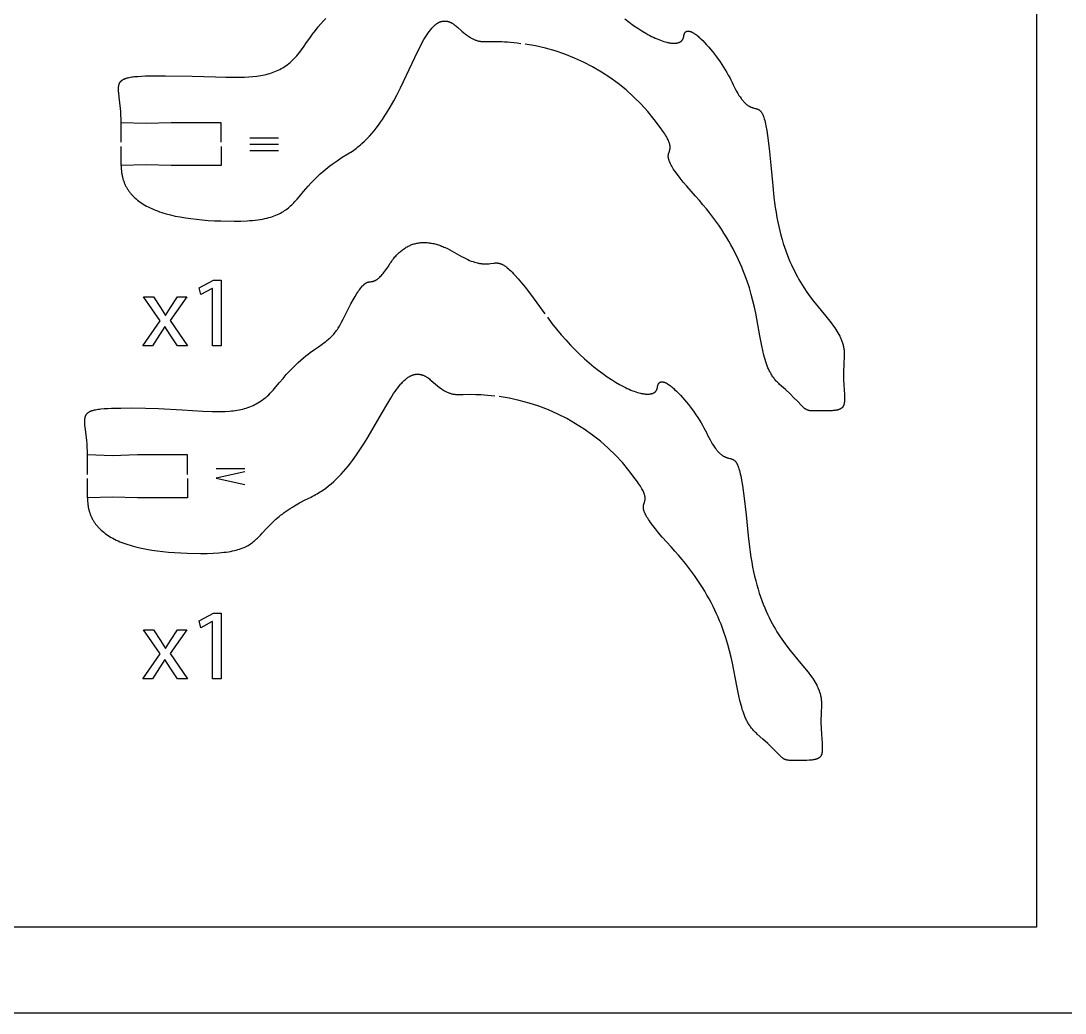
# Model space of a CAD drawing. Extents: x 4 to 319, y 4 to 154.
# Drawn here: x 77.2 to 150.2, y 4.3 to 73.7 of the extents above; entities that cross this region are included whole.
import ezdxf

# ---------------------------------------------------------------- set-up
doc = ezdxf.new("R2010")
doc.units = 0
doc.header["$MEASUREMENT"] = 0
doc.layers.add('DEFAULT', color=18, linetype='CONTINUOUS')

msp = doc.modelspace()

# ---------------------------------------------------------------- linework, layer by layer
at = {"layer": 'DEFAULT', "color": 1}
for p, q in [((85.974, 66.501), (84.224, 66.55)), ((84.224, 65.199), (84.224, 66.55)), ((87.724, 66.55), (85.974, 66.501)), ((91.224, 66.55), (87.724, 66.55)), ((91.224, 65.199), (91.224, 66.55)), ((84.224, 63.552), (84.224, 64.899)), ((91.224, 64.899), (91.224, 63.552)), ((85.974, 63.601), (84.224, 63.552)), ((87.724, 63.552), (85.974, 63.601)), ((91.224, 63.552), (87.724, 63.552)), ((83.617, 43.282), (81.867, 43.332)), ((81.867, 41.98), (81.867, 43.332)), ((85.367, 43.332), (83.617, 43.282)), ((88.866, 43.332), (85.367, 43.332)), ((88.866, 41.98), (88.866, 43.332)), ((81.867, 40.329), (81.867, 41.681)), ((88.866, 41.681), (88.866, 40.333)), ((83.617, 40.382), (81.867, 40.333)), ((85.367, 40.333), (83.617, 40.382)), ((88.866, 40.333), (85.367, 40.333))]:
    msp.add_line(p, q, dxfattribs=at)
at = {"layer": 'DEFAULT', "color": 250}
for p, q in [((93.225, 65.496), (95.221, 65.496)), ((93.225, 65.05), (95.221, 65.05)), ((93.225, 64.605), (95.221, 64.605)), ((90.867, 42.387), (92.863, 42.387))]:
    msp.add_line(p, q, dxfattribs=at)
at = {"layer": 'DEFAULT', "color": 6}
for p, q in [((86.947, 52.702), (85.789, 54.374)), ((85.789, 54.374), (86.481, 54.374)), ((86.481, 54.374), (86.968, 53.64)), ((88.824, 54.374), (87.659, 52.723)), ((87.674, 53.648), (88.153, 54.374)), ((88.153, 54.374), (88.824, 54.374)), ((86.968, 53.64), (87.313, 53.083)), ((87.335, 53.083), (87.674, 53.648)), ((85.733, 50.959), (86.947, 52.702)), ((87.313, 53.083), (87.335, 53.083)), ((87.659, 52.723), (88.859, 50.959)), ((87.271, 52.321), (86.912, 51.728)), ((87.285, 52.321), (87.271, 52.321)), ((87.652, 51.728), (87.285, 52.321)), ((86.912, 51.728), (86.417, 50.959)), ((88.153, 50.959), (87.652, 51.728)), ((86.417, 50.959), (85.733, 50.959)), ((88.859, 50.959), (88.153, 50.959)), ((86.947, 29.43), (85.789, 31.102)), ((85.789, 31.102), (86.481, 31.102)), ((86.481, 31.102), (86.968, 30.368)), ((88.824, 31.102), (87.659, 29.451)), ((87.674, 30.375), (88.153, 31.102)), ((88.153, 31.102), (88.824, 31.102)), ((86.968, 30.368), (87.313, 29.811)), ((87.335, 29.811), (87.674, 30.375)), ((85.733, 27.686), (86.947, 29.43)), ((87.313, 29.811), (87.335, 29.811)), ((87.659, 29.451), (88.859, 27.686)), ((87.271, 29.049), (86.912, 28.456)), ((87.285, 29.049), (87.271, 29.049)), ((87.652, 28.456), (87.285, 29.049)), ((86.912, 28.456), (86.417, 27.686)), ((88.153, 27.686), (87.652, 28.456)), ((86.417, 27.686), (85.733, 27.686)), ((88.859, 27.686), (88.153, 27.686))]:
    msp.add_line(p, q, dxfattribs=at)
for points in [[(319.214, 4.33), (4.214, 4.33), (4.214, 154.33), (319.214, 154.33)], [(148.214, 10.33), (8.215, 10.33), (8.215, 150.33), (148.214, 150.33)], [(90.608, 54.967), (90.594, 54.967), (89.797, 54.537), (89.677, 55.009), (90.679, 55.546), (91.208, 55.546), (91.208, 50.959), (90.608, 50.959)], [(90.608, 31.695), (90.594, 31.695), (89.797, 31.264), (89.677, 31.737), (90.679, 32.274), (91.208, 32.274), (91.208, 27.687), (90.608, 27.687)]]:
    msp.add_lwpolyline(points, close=True, dxfattribs=at)
at = {"layer": 'DEFAULT', "color": 1}
for points in [[(96.967, 71.835), (97.19, 72.164), (97.405, 72.468), (97.612, 72.748), (97.811, 73.007), (98.002, 73.244), (98.186, 73.462), (98.363, 73.662), (98.533, 73.846)], [(119.426, 73.809), (119.735, 73.572), (120.038, 73.352), (120.335, 73.15), (120.624, 72.966), (120.904, 72.799), (121.041, 72.723), (121.176, 72.65), (121.308, 72.583), (121.438, 72.519), (121.564, 72.46), (121.688, 72.406), (121.809, 72.356), (121.927, 72.311), (122.042, 72.27), (122.153, 72.233), (122.261, 72.201), (122.366, 72.174), (122.417, 72.162), (122.467, 72.151), (122.516, 72.141), (122.564, 72.133), (122.611, 72.125), (122.657, 72.119), (122.703, 72.114), (122.747, 72.11), (122.79, 72.107), (122.832, 72.105), (122.874, 72.104), (122.914, 72.105), (122.953, 72.107), (122.991, 72.11), (123.028, 72.114), (123.046, 72.116), (123.064, 72.119), (123.081, 72.122), (123.098, 72.125), (123.115, 72.129), (123.132, 72.132), (123.148, 72.137), (123.164, 72.141), (123.18, 72.146), (123.195, 72.151), (123.211, 72.156), (123.225, 72.162), (123.24, 72.168), (123.254, 72.174), (123.268, 72.18), (123.282, 72.187), (123.295, 72.194), (123.308, 72.201), (123.321, 72.209), (123.334, 72.217), (123.346, 72.225), (123.358, 72.234), (123.369, 72.242), (123.38, 72.251), (123.391, 72.261), (123.402, 72.27), (123.412, 72.28), (123.422, 72.291), (123.432, 72.301), (123.441, 72.312), (123.45, 72.323), (123.459, 72.335), (123.467, 72.346), (123.475, 72.358), (123.482, 72.371), (123.49, 72.383), (123.497, 72.396), (123.503, 72.409), (123.51, 72.423), (123.516, 72.436), (123.521, 72.45), (123.526, 72.465), (123.531, 72.479), (123.536, 72.494), (123.54, 72.509), (123.544, 72.525), (123.547, 72.541), (123.55, 72.557), (123.553, 72.573), (123.556, 72.59)], [(100.082, 64.377), (100.185, 64.44), (100.288, 64.504), (100.389, 64.571), (100.488, 64.64), (100.586, 64.711), (100.683, 64.784), (100.778, 64.858), (100.872, 64.935), (100.965, 65.014), (101.057, 65.094), (101.236, 65.26), (101.41, 65.432), (101.579, 65.61), (101.744, 65.794), (101.904, 65.984), (102.06, 66.178), (102.211, 66.377), (102.359, 66.581), (102.502, 66.787), (102.642, 66.998), (102.778, 67.211), (103.039, 67.645), (103.287, 68.086), (103.524, 68.532), (103.749, 68.978), (104.567, 70.708), (104.94, 71.497), (105.122, 71.86), (105.302, 72.2), (105.392, 72.36), (105.482, 72.512), (105.571, 72.657), (105.662, 72.793), (105.752, 72.921), (105.798, 72.982), (105.843, 73.041), (105.889, 73.097), (105.935, 73.15), (105.981, 73.202), (106.027, 73.251), (106.074, 73.297), (106.121, 73.341), (106.168, 73.382), (106.192, 73.402), (106.216, 73.421), (106.24, 73.439), (106.263, 73.457), (106.288, 73.474), (106.312, 73.49), (106.336, 73.506), (106.36, 73.52), (106.384, 73.534), (106.409, 73.548), (106.434, 73.56), (106.458, 73.572), (106.483, 73.584), (106.508, 73.594), (106.533, 73.604), (106.558, 73.613), (106.583, 73.621), (106.608, 73.628), (106.634, 73.635), (106.659, 73.641), (106.685, 73.646), (106.711, 73.65), (106.737, 73.653), (106.763, 73.656), (106.789, 73.658), (106.815, 73.659), (106.841, 73.659), (106.868, 73.658), (106.895, 73.657), (106.921, 73.654), (106.948, 73.651), (106.975, 73.647), (107.003, 73.642), (107.03, 73.637), (107.058, 73.63), (107.085, 73.622), (107.113, 73.614), (107.141, 73.605), (107.169, 73.594), (107.198, 73.583), (107.226, 73.571), (107.255, 73.558), (107.284, 73.544), (107.312, 73.53), (107.342, 73.514), (107.371, 73.497), (107.4, 73.48), (107.43, 73.461), (107.46, 73.441), (107.49, 73.421), (107.52, 73.4), (107.551, 73.377), (107.612, 73.329), (107.674, 73.277), (107.737, 73.221)], [(107.737, 73.221), (108.04, 72.953), (108.177, 72.839), (108.306, 72.737), (108.427, 72.647), (108.485, 72.606), (108.541, 72.568), (108.596, 72.532), (108.65, 72.498), (108.703, 72.467), (108.754, 72.439), (108.804, 72.412), (108.854, 72.388), (108.903, 72.366), (108.951, 72.345), (108.999, 72.327), (109.046, 72.31), (109.093, 72.295), (109.14, 72.282), (109.187, 72.27), (109.234, 72.26), (109.281, 72.251), (109.328, 72.243), (109.376, 72.237), (109.424, 72.231), (109.473, 72.227), (109.522, 72.223), (109.624, 72.219), (109.73, 72.217), (109.958, 72.219), (110.507, 72.226), (110.842, 72.219), (111.028, 72.211), (111.227, 72.199), (111.44, 72.182), (111.669, 72.16), (111.913, 72.131), (112.175, 72.096)], [(123.556, 72.59), (123.56, 72.622), (123.566, 72.652), (123.569, 72.666), (123.572, 72.681), (123.575, 72.694), (123.579, 72.708), (123.583, 72.721), (123.587, 72.734), (123.591, 72.746), (123.595, 72.758), (123.6, 72.769), (123.604, 72.781), (123.609, 72.791), (123.615, 72.802), (123.62, 72.812), (123.625, 72.822), (123.631, 72.831), (123.637, 72.84), (123.643, 72.849), (123.649, 72.857), (123.655, 72.865), (123.662, 72.873), (123.668, 72.88), (123.675, 72.887), (123.682, 72.894), (123.69, 72.9), (123.697, 72.906), (123.704, 72.912), (123.712, 72.917), (123.72, 72.922), (123.728, 72.926), (123.736, 72.931), (123.744, 72.935), (123.753, 72.938), (123.762, 72.942), (123.77, 72.945), (123.779, 72.947), (123.788, 72.95), (123.798, 72.952), (123.807, 72.953), (123.816, 72.955), (123.826, 72.956), (123.836, 72.957), (123.846, 72.957), (123.856, 72.958), (123.866, 72.958), (123.877, 72.957), (123.887, 72.956), (123.898, 72.956), (123.909, 72.954), (123.92, 72.953), (123.931, 72.951), (123.942, 72.949), (123.953, 72.946), (123.964, 72.944), (123.976, 72.941), (123.988, 72.937), (123.999, 72.934), (124.011, 72.93), (124.023, 72.926), (124.048, 72.917), (124.073, 72.907), (124.098, 72.896), (124.124, 72.884), (124.15, 72.871), (124.177, 72.857), (124.204, 72.842), (124.231, 72.826), (124.259, 72.808), (124.316, 72.772), (124.374, 72.731), (124.434, 72.687), (124.495, 72.639), (124.556, 72.589), (124.619, 72.535), (124.683, 72.478), (124.748, 72.418), (124.88, 72.29), (125.015, 72.152), (125.151, 72.005), (125.288, 71.849), (125.426, 71.687), (125.564, 71.518), (125.7, 71.344), (125.835, 71.166), (126.096, 70.801), (126.221, 70.617), (126.342, 70.432), (126.458, 70.248), (126.567, 70.065), (126.67, 69.885), (126.766, 69.709), (126.853, 69.538), (126.932, 69.373)], [(87.318, 69.838), (89.189, 69.808), (90.815, 69.753), (91.544, 69.732), (92.222, 69.725), (92.544, 69.728), (92.853, 69.738), (93.152, 69.754), (93.44, 69.777), (93.718, 69.809), (93.854, 69.828), (93.987, 69.849), (94.117, 69.873), (94.246, 69.9), (94.372, 69.929), (94.496, 69.961), (94.618, 69.996), (94.738, 70.034), (94.856, 70.075), (94.972, 70.12), (95.086, 70.167), (95.198, 70.218), (95.308, 70.273), (95.417, 70.331), (95.524, 70.393), (95.63, 70.458), (95.733, 70.528), (95.836, 70.601), (95.937, 70.679), (96.036, 70.761), (96.134, 70.847), (96.231, 70.938), (96.327, 71.033), (96.422, 71.133), (96.515, 71.237), (96.607, 71.347), (96.698, 71.461), (96.789, 71.581), (96.878, 71.705), (96.967, 71.835)], [(84.224, 66.55), (84.221, 66.824), (84.211, 67.082), (84.195, 67.325), (84.176, 67.554), (84.086, 68.331), (84.052, 68.643), (84.046, 68.714), (84.042, 68.782), (84.039, 68.847), (84.038, 68.91), (84.039, 68.97), (84.04, 68.999), (84.042, 69.027), (84.044, 69.055), (84.047, 69.082), (84.051, 69.109), (84.055, 69.134), (84.06, 69.16), (84.065, 69.184), (84.072, 69.208), (84.079, 69.232), (84.082, 69.243), (84.086, 69.255), (84.09, 69.266), (84.095, 69.277), (84.099, 69.288), (84.104, 69.299), (84.109, 69.31), (84.114, 69.32), (84.119, 69.33), (84.125, 69.341), (84.13, 69.351), (84.136, 69.361), (84.142, 69.371), (84.149, 69.38), (84.155, 69.39), (84.162, 69.4), (84.169, 69.409), (84.176, 69.418), (84.184, 69.427), (84.191, 69.436), (84.199, 69.445), (84.207, 69.454), (84.216, 69.462), (84.224, 69.471), (84.233, 69.479), (84.242, 69.487), (84.252, 69.495), (84.261, 69.503), (84.271, 69.511), (84.281, 69.519), (84.291, 69.526), (84.302, 69.534), (84.313, 69.541), (84.324, 69.548), (84.336, 69.556), (84.347, 69.563), (84.372, 69.576), (84.397, 69.589), (84.423, 69.602), (84.451, 69.615), (84.48, 69.627), (84.51, 69.638), (84.541, 69.649), (84.573, 69.66), (84.607, 69.67), (84.642, 69.68), (84.678, 69.69), (84.716, 69.699), (84.795, 69.716), (84.88, 69.732), (84.97, 69.747), (85.066, 69.76), (85.168, 69.772), (85.391, 69.792), (85.64, 69.808), (85.916, 69.82), (86.555, 69.834), (87.318, 69.838)], [(126.932, 69.373), (127.018, 69.189), (127.102, 69.019), (127.183, 68.862), (127.263, 68.717), (127.34, 68.584), (127.416, 68.463), (127.489, 68.351), (127.56, 68.25), (127.595, 68.203), (127.63, 68.159), (127.664, 68.117), (127.697, 68.077), (127.73, 68.039), (127.763, 68.003), (127.795, 67.969), (127.827, 67.937), (127.858, 67.907), (127.889, 67.878), (127.919, 67.852), (127.949, 67.827), (127.978, 67.803), (128.008, 67.782), (128.036, 67.761), (128.065, 67.742), (128.093, 67.725), (128.12, 67.708), (128.147, 67.693), (128.174, 67.679), (128.2, 67.666), (128.226, 67.654), (128.252, 67.643), (128.277, 67.632), (128.302, 67.623), (128.327, 67.614), (128.351, 67.606), (128.375, 67.598), (128.422, 67.585), (128.468, 67.572), (128.556, 67.55), (128.598, 67.539), (128.639, 67.528), (128.659, 67.522), (128.679, 67.515), (128.698, 67.508), (128.718, 67.501), (128.737, 67.493), (128.756, 67.484), (128.765, 67.479), (128.775, 67.475), (128.784, 67.47), (128.793, 67.464), (128.802, 67.459), (128.811, 67.453), (128.82, 67.448), (128.829, 67.442), (128.838, 67.435), (128.847, 67.429), (128.856, 67.422), (128.865, 67.415), (128.874, 67.407), (128.882, 67.4), (128.891, 67.392), (128.9, 67.384), (128.908, 67.375), (128.917, 67.366), (128.925, 67.357), (128.934, 67.347), (128.942, 67.338), (128.95, 67.327), (128.959, 67.317), (128.967, 67.306), (128.975, 67.294), (128.984, 67.283), (129, 67.258), (129.016, 67.232), (129.032, 67.204), (129.048, 67.174), (129.064, 67.142), (129.079, 67.109), (129.095, 67.073), (129.11, 67.036), (129.125, 66.996), (129.141, 66.954), (129.156, 66.91), (129.186, 66.815), (129.215, 66.71), (129.244, 66.594), (129.274, 66.468), (129.303, 66.33), (129.36, 66.018), (129.417, 65.654), (129.533, 64.751), (129.653, 63.588), (129.779, 62.13)], [(124.385, 61.41), (123.773, 62.107), (123.521, 62.407), (123.303, 62.679), (123.115, 62.923), (122.957, 63.143), (122.888, 63.243), (122.825, 63.338), (122.769, 63.428), (122.719, 63.513), (122.674, 63.592), (122.634, 63.668), (122.6, 63.738), (122.584, 63.772), (122.57, 63.805), (122.557, 63.836), (122.545, 63.867), (122.534, 63.897), (122.524, 63.926), (122.515, 63.954), (122.507, 63.981), (122.5, 64.008), (122.494, 64.033), (122.489, 64.058), (122.485, 64.083), (122.481, 64.106), (122.478, 64.129), (122.476, 64.151), (122.475, 64.173), (122.474, 64.194), (122.474, 64.214), (122.474, 64.234), (122.475, 64.254), (122.477, 64.273), (122.479, 64.292), (122.481, 64.31), (122.484, 64.328), (122.487, 64.345), (122.491, 64.363), (122.495, 64.38), (122.499, 64.396), (122.509, 64.429), (122.529, 64.494), (122.551, 64.557), (122.561, 64.59), (122.571, 64.622), (122.58, 64.656), (122.584, 64.673), (122.588, 64.691), (122.591, 64.708), (122.594, 64.727), (122.597, 64.745), (122.599, 64.764), (122.601, 64.783), (122.602, 64.803), (122.602, 64.824), (122.602, 64.845), (122.602, 64.866), (122.6, 64.888), (122.598, 64.911), (122.596, 64.934), (122.592, 64.958), (122.588, 64.983), (122.583, 65.008), (122.577, 65.034), (122.57, 65.061), (122.562, 65.089), (122.554, 65.118), (122.544, 65.148), (122.533, 65.178), (122.522, 65.21), (122.509, 65.242), (122.495, 65.275), (122.463, 65.345), (122.427, 65.42), (122.385, 65.499), (122.338, 65.583), (122.285, 65.672), (122.226, 65.766), (122.161, 65.866), (122.09, 65.971), (121.926, 66.201)], [(92.134, 59.671), (92.599, 59.677), (93.026, 59.695), (93.226, 59.709), (93.417, 59.725), (93.601, 59.744), (93.776, 59.766), (93.944, 59.791), (94.104, 59.818), (94.257, 59.848), (94.404, 59.881), (94.544, 59.917), (94.678, 59.955), (94.806, 59.995), (94.928, 60.038), (95.046, 60.084), (95.158, 60.132), (95.265, 60.183), (95.368, 60.235), (95.467, 60.291), (95.563, 60.348), (95.654, 60.408), (95.743, 60.47), (95.829, 60.534), (95.912, 60.601), (95.993, 60.669), (96.071, 60.74), (96.148, 60.812), (96.224, 60.887), (96.299, 60.964), (96.372, 61.043), (96.519, 61.206), (96.665, 61.376), (96.969, 61.738), (97.302, 62.126), (97.486, 62.329), (97.684, 62.538), (97.899, 62.752), (98.134, 62.971), (98.39, 63.195), (98.671, 63.423), (98.821, 63.539), (98.978, 63.656), (99.314, 63.893), (99.681, 64.133), (100.082, 64.377)], [(84.224, 63.552), (84.226, 63.427), (84.232, 63.305), (84.242, 63.185), (84.249, 63.126), (84.257, 63.067), (84.265, 63.009), (84.275, 62.951), (84.285, 62.894), (84.297, 62.837), (84.309, 62.781), (84.322, 62.726), (84.337, 62.671), (84.352, 62.616), (84.369, 62.562), (84.386, 62.509), (84.405, 62.456), (84.424, 62.404), (84.445, 62.352), (84.466, 62.3), (84.488, 62.25), (84.512, 62.199), (84.536, 62.15), (84.561, 62.1), (84.588, 62.052), (84.615, 62.003), (84.643, 61.956), (84.673, 61.909), (84.703, 61.862), (84.734, 61.816), (84.766, 61.77), (84.799, 61.725), (84.833, 61.68), (84.869, 61.636), (84.905, 61.593), (84.942, 61.55), (84.98, 61.507), (85.019, 61.465), (85.059, 61.424), (85.099, 61.383), (85.141, 61.342), (85.184, 61.302), (85.273, 61.224), (85.365, 61.147), (85.461, 61.073), (85.562, 61), (85.665, 60.93), (85.773, 60.861), (85.885, 60.795), (86, 60.73), (86.119, 60.668), (86.242, 60.607), (86.369, 60.549), (86.5, 60.492), (86.634, 60.437), (86.772, 60.385), (86.914, 60.334), (87.059, 60.285), (87.209, 60.238), (87.362, 60.193), (87.679, 60.109), (88.011, 60.032), (88.358, 59.963), (88.719, 59.901), (89.095, 59.847), (89.486, 59.8), (89.891, 59.76), (90.311, 59.728), (90.745, 59.703), (91.194, 59.685), (92.134, 59.671)], [(129.779, 62.13), (129.853, 61.354), (129.899, 60.984), (129.949, 60.625), (130.004, 60.276), (130.064, 59.939), (130.129, 59.611), (130.198, 59.294), (130.27, 58.987), (130.347, 58.689), (130.428, 58.401), (130.512, 58.122), (130.599, 57.852), (130.689, 57.591), (130.783, 57.338), (130.879, 57.094), (130.977, 56.857), (131.078, 56.628), (131.181, 56.406), (131.285, 56.192), (131.392, 55.985), (131.5, 55.784), (131.609, 55.59), (131.72, 55.401), (131.943, 55.043), (132.169, 54.706), (132.395, 54.389), (132.619, 54.09), (133.476, 53.031), (133.856, 52.557), (134.028, 52.327), (134.109, 52.213), (134.187, 52.099), (134.261, 51.984), (134.33, 51.87), (134.395, 51.755), (134.456, 51.639), (134.485, 51.581), (134.513, 51.523), (134.539, 51.464), (134.564, 51.405), (134.588, 51.345), (134.61, 51.285), (134.631, 51.225), (134.651, 51.164), (134.67, 51.103), (134.687, 51.041), (134.703, 50.978), (134.717, 50.915), (134.73, 50.851), (134.741, 50.787), (134.751, 50.722), (134.759, 50.656), (134.766, 50.59), (134.771, 50.522), (134.774, 50.454), (134.776, 50.385), (134.776, 50.315), (134.775, 50.245), (134.772, 50.173), (134.767, 50.1)], [(130.255, 48.269), (130.201, 48.318), (130.148, 48.369), (130.097, 48.42), (130.048, 48.472), (130, 48.524), (129.953, 48.578), (129.908, 48.633), (129.865, 48.689), (129.823, 48.746), (129.782, 48.803), (129.742, 48.862), (129.704, 48.921), (129.667, 48.982), (129.631, 49.043), (129.597, 49.106), (129.563, 49.169), (129.531, 49.233), (129.499, 49.298), (129.469, 49.364), (129.44, 49.431), (129.384, 49.567), (129.332, 49.708), (129.283, 49.851), (129.237, 49.999), (129.193, 50.149), (129.152, 50.304), (129.076, 50.623), (129.006, 50.956), (128.876, 51.663), (128.587, 53.234), (128.496, 53.658), (128.393, 54.095), (128.275, 54.545), (128.14, 55.006), (127.987, 55.479), (127.812, 55.963), (127.715, 56.21), (127.613, 56.46), (127.504, 56.712), (127.388, 56.967), (127.266, 57.225), (127.136, 57.485), (126.998, 57.749), (126.852, 58.015), (126.699, 58.284), (126.536, 58.555), (126.365, 58.829), (126.185, 59.106), (125.996, 59.385), (125.797, 59.667), (125.588, 59.951), (125.369, 60.238), (125.139, 60.527), (124.899, 60.819), (124.647, 61.114), (124.385, 61.41)], [(103.041, 56.726), (103.093, 56.806), (103.147, 56.884), (103.201, 56.959), (103.256, 57.032), (103.311, 57.102), (103.367, 57.17), (103.424, 57.236), (103.481, 57.299), (103.539, 57.361), (103.598, 57.419), (103.658, 57.476), (103.718, 57.53), (103.778, 57.582), (103.84, 57.632), (103.902, 57.68), (103.964, 57.725), (104.027, 57.768), (104.091, 57.809), (104.155, 57.848), (104.22, 57.884), (104.286, 57.919), (104.352, 57.951), (104.418, 57.981), (104.485, 58.009), (104.553, 58.035), (104.621, 58.058), (104.689, 58.08), (104.759, 58.099), (104.828, 58.117), (104.898, 58.132), (104.969, 58.145), (105.04, 58.156), (105.112, 58.165), (105.184, 58.172), (105.256, 58.177), (105.329, 58.18), (105.403, 58.181), (105.477, 58.18), (105.551, 58.177), (105.625, 58.172), (105.7, 58.165), (105.776, 58.156), (105.852, 58.145), (105.928, 58.132), (106.005, 58.118), (106.082, 58.101), (106.159, 58.082), (106.237, 58.062), (106.315, 58.04), (106.393, 58.015), (106.472, 57.989), (106.551, 57.961), (106.63, 57.932), (106.71, 57.9), (106.79, 57.866), (106.87, 57.831), (107.031, 57.755), (107.194, 57.672), (107.357, 57.582), (107.521, 57.485)], [(107.521, 57.485), (107.695, 57.381), (107.861, 57.286), (108.019, 57.2), (108.169, 57.122), (108.313, 57.052), (108.45, 56.99), (108.58, 56.934), (108.704, 56.885), (108.822, 56.843), (108.934, 56.807), (109.04, 56.776), (109.141, 56.751), (109.19, 56.74), (109.238, 56.73), (109.284, 56.721), (109.329, 56.714), (109.373, 56.707), (109.416, 56.702), (109.458, 56.697), (109.499, 56.693), (109.539, 56.69), (109.578, 56.688), (109.616, 56.687), (109.654, 56.686), (109.726, 56.686), (109.795, 56.689), (109.861, 56.693), (109.924, 56.699), (110.045, 56.713), (110.267, 56.742), (110.32, 56.747), (110.373, 56.751), (110.399, 56.752), (110.426, 56.752), (110.452, 56.752), (110.478, 56.751), (110.505, 56.75), (110.531, 56.748), (110.558, 56.745), (110.585, 56.741), (110.613, 56.736), (110.64, 56.73), (110.668, 56.724), (110.696, 56.716), (110.725, 56.707), (110.753, 56.698), (110.783, 56.687), (110.813, 56.674), (110.843, 56.661), (110.874, 56.646), (110.905, 56.63), (110.937, 56.613), (110.97, 56.594), (111.003, 56.573), (111.037, 56.551), (111.072, 56.528), (111.108, 56.502), (111.144, 56.475), (111.181, 56.447), (111.219, 56.416), (111.298, 56.35), (111.381, 56.276), (111.468, 56.194), (111.559, 56.103), (111.655, 56.003), (111.756, 55.895), (111.974, 55.648), (112.216, 55.36), (112.482, 55.027), (113.099, 54.217), (113.843, 53.192)], [(99.739, 52.814), (100.118, 53.573), (100.285, 53.889), (100.438, 54.167), (100.578, 54.408), (100.706, 54.616), (100.766, 54.709), (100.823, 54.794), (100.878, 54.871), (100.93, 54.943), (100.98, 55.007), (101.028, 55.066), (101.074, 55.118), (101.096, 55.143), (101.118, 55.166), (101.139, 55.187), (101.16, 55.208), (101.18, 55.227), (101.2, 55.245), (101.22, 55.262), (101.239, 55.278), (101.258, 55.293), (101.277, 55.307), (101.295, 55.319), (101.313, 55.331), (101.331, 55.342), (101.348, 55.353), (101.366, 55.362), (101.383, 55.371), (101.399, 55.379), (101.416, 55.386), (101.432, 55.392), (101.448, 55.398), (101.464, 55.404), (101.48, 55.409), (101.496, 55.413), (101.511, 55.417), (101.527, 55.421), (101.542, 55.424), (101.572, 55.429), (101.603, 55.434), (101.663, 55.442), (101.725, 55.449), (101.756, 55.454), (101.788, 55.459), (101.804, 55.463), (101.821, 55.466), (101.837, 55.47), (101.854, 55.475), (101.871, 55.48), (101.888, 55.485), (101.906, 55.492), (101.924, 55.498), (101.942, 55.506), (101.96, 55.514), (101.979, 55.522), (101.998, 55.532), (102.017, 55.542), (102.037, 55.553), (102.057, 55.565), (102.078, 55.578), (102.099, 55.592), (102.12, 55.607), (102.142, 55.623), (102.165, 55.641), (102.187, 55.659), (102.211, 55.678), (102.235, 55.699), (102.259, 55.721), (102.309, 55.768), (102.362, 55.822), (102.417, 55.881), (102.475, 55.946), (102.535, 56.017), (102.598, 56.096), (102.664, 56.181), (102.733, 56.274), (102.88, 56.484), (103.041, 56.726)], [(95.047, 48.094), (95.298, 48.403), (95.539, 48.687), (95.769, 48.949), (95.99, 49.189), (96.201, 49.409), (96.404, 49.61), (96.597, 49.794), (96.783, 49.963), (96.96, 50.116), (97.13, 50.257), (97.293, 50.386), (97.449, 50.504), (97.742, 50.715), (98.013, 50.901), (98.265, 51.073), (98.384, 51.158), (98.5, 51.243), (98.613, 51.329), (98.722, 51.42), (98.776, 51.467), (98.829, 51.515), (98.882, 51.565), (98.934, 51.616), (98.985, 51.67), (99.037, 51.725), (99.088, 51.783), (99.138, 51.843), (99.189, 51.906), (99.239, 51.971), (99.289, 52.039), (99.339, 52.111), (99.388, 52.185), (99.438, 52.264), (99.488, 52.345), (99.538, 52.431), (99.588, 52.52), (99.638, 52.614), (99.739, 52.814)], [(114.019, 52.952), (114.338, 52.531), (114.66, 52.127), (114.985, 51.739), (115.311, 51.369), (115.639, 51.015), (115.968, 50.678), (116.295, 50.359), (116.621, 50.056), (116.945, 49.771), (117.265, 49.503), (117.581, 49.252), (117.892, 49.018), (118.198, 48.802), (118.496, 48.603), (118.787, 48.422), (119.07, 48.258), (119.208, 48.183), (119.343, 48.112), (119.476, 48.046), (119.606, 47.984), (119.733, 47.927), (119.857, 47.873), (119.979, 47.825), (120.097, 47.781), (120.212, 47.741), (120.324, 47.706), (120.432, 47.675), (120.537, 47.649), (120.588, 47.637), (120.638, 47.627), (120.687, 47.618), (120.735, 47.61), (120.783, 47.603), (120.829, 47.597), (120.874, 47.592), (120.918, 47.588), (120.962, 47.586), (121.004, 47.585), (121.045, 47.585), (121.085, 47.586), (121.124, 47.588), (121.162, 47.591), (121.199, 47.595), (121.217, 47.598), (121.235, 47.601), (121.252, 47.604), (121.269, 47.607), (121.286, 47.611), (121.303, 47.615), (121.319, 47.619), (121.335, 47.624), (121.35, 47.629), (121.366, 47.634), (121.381, 47.64), (121.396, 47.645), (121.41, 47.651), (121.424, 47.658), (121.438, 47.664), (121.452, 47.671), (121.465, 47.678), (121.478, 47.686), (121.491, 47.694), (121.503, 47.702), (121.515, 47.71), (121.527, 47.719), (121.538, 47.727), (121.55, 47.737), (121.56, 47.746), (121.571, 47.756), (121.581, 47.766), (121.591, 47.776), (121.6, 47.787), (121.609, 47.798), (121.618, 47.809), (121.627, 47.82), (121.635, 47.832), (121.643, 47.844), (121.65, 47.857), (121.657, 47.869), (121.664, 47.882), (121.67, 47.895), (121.676, 47.909), (121.682, 47.923), (121.688, 47.937), (121.693, 47.951), (121.697, 47.966), (121.702, 47.981), (121.706, 47.996), (121.709, 48.011), (121.713, 48.027), (121.716, 48.043), (121.718, 48.06), (121.72, 48.076)], [(134.767, 50.1), (134.747, 49.815), (134.734, 49.544), (134.726, 49.288), (134.723, 49.046), (134.728, 48.601), (134.744, 48.208), (134.782, 47.563), (134.788, 47.429), (134.791, 47.305), (134.791, 47.192), (134.79, 47.138), (134.787, 47.088), (134.783, 47.039), (134.781, 47.015), (134.778, 46.993), (134.775, 46.97), (134.771, 46.948), (134.767, 46.927), (134.763, 46.906), (134.758, 46.886), (134.753, 46.866), (134.747, 46.847), (134.741, 46.828), (134.735, 46.81), (134.728, 46.792), (134.72, 46.775), (134.716, 46.767), (134.712, 46.759), (134.708, 46.75), (134.704, 46.742), (134.7, 46.734), (134.695, 46.727), (134.69, 46.719), (134.686, 46.711), (134.681, 46.704), (134.676, 46.696), (134.67, 46.689), (134.665, 46.682), (134.659, 46.675), (134.654, 46.668), (134.648, 46.661), (134.642, 46.655), (134.636, 46.648), (134.63, 46.642), (134.623, 46.635), (134.617, 46.629), (134.61, 46.623), (134.603, 46.617), (134.596, 46.611), (134.589, 46.605), (134.582, 46.599), (134.575, 46.594), (134.567, 46.588), (134.559, 46.583), (134.551, 46.577), (134.543, 46.572), (134.535, 46.567), (134.526, 46.562), (134.509, 46.552), (134.491, 46.543), (134.472, 46.534), (134.452, 46.525), (134.432, 46.517), (134.411, 46.509), (134.39, 46.502), (134.367, 46.495), (134.344, 46.488), (134.32, 46.481), (134.295, 46.475), (134.269, 46.469), (134.243, 46.464), (134.187, 46.454), (134.128, 46.445), (134.066, 46.438), (134, 46.431), (133.93, 46.426), (133.856, 46.421), (133.697, 46.416), (133.522, 46.414)], [(97.499, 40.396), (97.607, 40.45), (97.715, 40.505), (97.821, 40.562), (97.926, 40.622), (98.029, 40.684), (98.131, 40.747), (98.232, 40.813), (98.332, 40.88), (98.431, 40.95), (98.528, 41.021), (98.719, 41.169), (98.906, 41.323), (99.088, 41.483), (99.265, 41.65), (99.439, 41.822), (99.608, 41.999), (99.773, 42.181), (99.935, 42.367), (100.092, 42.557), (100.246, 42.751), (100.397, 42.948), (100.687, 43.35), (100.966, 43.76), (101.232, 44.175), (101.488, 44.591), (102.426, 46.215), (102.857, 46.957), (103.066, 47.3), (103.273, 47.62), (103.375, 47.771), (103.478, 47.914), (103.58, 48.05), (103.682, 48.179), (103.784, 48.299), (103.835, 48.356), (103.886, 48.411), (103.937, 48.464), (103.989, 48.514), (104.04, 48.562), (104.092, 48.608), (104.143, 48.652), (104.195, 48.693), (104.247, 48.731), (104.273, 48.749), (104.3, 48.767), (104.326, 48.784), (104.352, 48.8), (104.378, 48.816), (104.405, 48.831), (104.431, 48.845), (104.457, 48.859), (104.484, 48.872), (104.511, 48.884), (104.537, 48.895), (104.564, 48.906), (104.591, 48.916), (104.617, 48.926), (104.644, 48.934), (104.671, 48.942), (104.698, 48.95), (104.726, 48.956), (104.753, 48.962), (104.78, 48.967), (104.808, 48.971), (104.835, 48.974), (104.863, 48.977), (104.89, 48.979), (104.918, 48.98), (104.946, 48.981), (104.974, 48.98), (105.002, 48.979), (105.03, 48.977), (105.058, 48.974), (105.087, 48.97), (105.115, 48.966), (105.144, 48.96), (105.172, 48.954), (105.201, 48.947), (105.23, 48.939), (105.259, 48.931), (105.288, 48.921), (105.317, 48.91), (105.347, 48.899), (105.376, 48.887), (105.406, 48.874), (105.436, 48.86), (105.466, 48.845), (105.496, 48.829), (105.526, 48.812), (105.556, 48.795), (105.586, 48.776), (105.617, 48.757), (105.648, 48.736), (105.678, 48.715), (105.709, 48.693), (105.772, 48.645), (105.835, 48.594), (105.898, 48.539)], [(105.898, 48.539), (106.204, 48.273), (106.343, 48.16), (106.472, 48.059), (106.594, 47.97), (106.653, 47.93), (106.71, 47.892), (106.765, 47.857), (106.819, 47.824), (106.872, 47.794), (106.924, 47.766), (106.975, 47.74), (107.024, 47.716), (107.074, 47.694), (107.122, 47.675), (107.17, 47.657), (107.217, 47.641), (107.265, 47.626), (107.311, 47.613), (107.358, 47.602), (107.405, 47.592), (107.452, 47.584), (107.5, 47.577), (107.547, 47.571), (107.596, 47.566), (107.644, 47.562), (107.694, 47.56), (107.796, 47.556), (107.902, 47.556), (108.13, 47.561), (108.678, 47.573), (109.013, 47.57), (109.199, 47.564), (109.398, 47.554), (109.611, 47.539), (109.84, 47.518), (110.085, 47.492), (110.347, 47.459)], [(121.72, 48.076), (121.725, 48.108), (121.73, 48.139), (121.733, 48.153), (121.736, 48.167), (121.739, 48.181), (121.743, 48.195), (121.746, 48.208), (121.75, 48.221), (121.754, 48.233), (121.758, 48.245), (121.763, 48.257), (121.767, 48.268), (121.772, 48.279), (121.777, 48.289), (121.782, 48.299), (121.788, 48.309), (121.793, 48.319), (121.799, 48.328), (121.805, 48.337), (121.811, 48.345), (121.817, 48.353), (121.824, 48.361), (121.83, 48.368), (121.837, 48.375), (121.844, 48.382), (121.851, 48.388), (121.859, 48.394), (121.866, 48.4), (121.874, 48.405), (121.881, 48.41), (121.889, 48.415), (121.898, 48.42), (121.906, 48.424), (121.914, 48.427), (121.923, 48.431), (121.932, 48.434), (121.941, 48.437), (121.95, 48.439), (121.959, 48.441), (121.968, 48.443), (121.978, 48.445), (121.987, 48.446), (121.997, 48.447), (122.007, 48.448), (122.017, 48.448), (122.028, 48.448), (122.038, 48.448), (122.049, 48.447), (122.059, 48.446), (122.07, 48.445), (122.081, 48.444), (122.092, 48.442), (122.103, 48.44), (122.115, 48.438), (122.126, 48.435), (122.138, 48.432), (122.149, 48.429), (122.161, 48.426), (122.173, 48.422), (122.185, 48.418), (122.21, 48.41), (122.235, 48.4), (122.26, 48.389), (122.286, 48.377), (122.313, 48.365), (122.34, 48.351), (122.367, 48.336), (122.394, 48.32), (122.423, 48.303), (122.48, 48.267), (122.538, 48.227), (122.599, 48.184), (122.66, 48.137), (122.722, 48.087), (122.786, 48.034), (122.851, 47.977), (122.916, 47.918), (123.05, 47.792), (123.186, 47.655), (123.324, 47.51), (123.463, 47.356), (123.603, 47.195), (123.742, 47.028), (123.88, 46.855), (124.017, 46.679), (124.283, 46.317), (124.41, 46.133), (124.533, 45.95), (124.651, 45.767), (124.762, 45.586), (124.867, 45.407), (124.965, 45.233), (125.055, 45.062), (125.135, 44.898)], [(133.522, 46.414), (132.912, 46.409), (132.69, 46.408), (132.596, 46.409), (132.511, 46.413), (132.471, 46.416), (132.434, 46.419), (132.398, 46.423), (132.364, 46.428), (132.332, 46.433), (132.316, 46.437), (132.3, 46.44), (132.285, 46.444), (132.27, 46.447), (132.256, 46.451), (132.241, 46.456), (132.227, 46.46), (132.213, 46.465), (132.2, 46.47), (132.186, 46.476), (132.173, 46.482), (132.159, 46.488), (132.146, 46.494), (132.133, 46.501), (132.12, 46.508), (132.107, 46.515), (132.094, 46.523), (132.081, 46.531), (132.069, 46.539), (132.056, 46.548), (132.03, 46.566), (132.004, 46.586), (131.977, 46.608), (131.95, 46.631), (131.922, 46.656), (131.864, 46.711), (131.8, 46.774), (131.478, 47.107), (131.259, 47.33), (130.988, 47.596), (130.657, 47.908), (130.255, 48.269)], [(84.961, 46.619), (85.931, 46.607), (86.841, 46.574), (88.492, 46.477), (89.94, 46.387), (90.597, 46.363), (90.909, 46.36), (91.212, 46.363), (91.505, 46.374), (91.789, 46.394), (91.928, 46.407), (92.065, 46.423), (92.2, 46.442), (92.332, 46.463), (92.463, 46.487), (92.592, 46.514), (92.719, 46.545), (92.844, 46.578), (92.967, 46.615), (93.089, 46.655), (93.209, 46.699), (93.328, 46.746), (93.445, 46.797), (93.56, 46.852), (93.674, 46.911), (93.787, 46.974), (93.898, 47.041), (94.008, 47.113), (94.116, 47.189), (94.224, 47.27), (94.33, 47.355), (94.435, 47.446), (94.54, 47.541), (94.643, 47.641), (94.745, 47.746), (94.847, 47.857), (94.947, 47.973), (95.047, 48.094)], [(81.867, 43.332), (81.863, 43.605), (81.853, 43.863), (81.838, 44.106), (81.819, 44.335), (81.729, 45.112), (81.694, 45.424), (81.689, 45.495), (81.684, 45.563), (81.681, 45.629), (81.681, 45.691), (81.682, 45.751), (81.683, 45.78), (81.685, 45.808), (81.687, 45.836), (81.69, 45.863), (81.694, 45.89), (81.698, 45.916), (81.703, 45.941), (81.708, 45.965), (81.714, 45.99), (81.721, 46.013), (81.725, 46.025), (81.729, 46.036), (81.733, 46.047), (81.737, 46.058), (81.742, 46.069), (81.746, 46.08), (81.751, 46.091), (81.756, 46.101), (81.762, 46.112), (81.767, 46.122), (81.773, 46.132), (81.779, 46.142), (81.785, 46.152), (81.791, 46.162), (81.798, 46.171), (81.805, 46.181), (81.812, 46.19), (81.819, 46.199), (81.826, 46.208), (81.834, 46.217), (81.842, 46.226), (81.85, 46.235), (81.858, 46.243), (81.867, 46.252), (81.876, 46.26), (81.885, 46.268), (81.894, 46.276), (81.904, 46.284), (81.914, 46.292), (81.924, 46.3), (81.934, 46.307), (81.945, 46.315), (81.956, 46.322), (81.967, 46.33), (81.978, 46.337), (81.99, 46.344), (82.014, 46.357), (82.04, 46.371), (82.066, 46.383), (82.094, 46.396), (82.122, 46.408), (82.152, 46.419), (82.184, 46.431), (82.216, 46.441), (82.25, 46.452), (82.285, 46.462), (82.321, 46.471), (82.359, 46.48), (82.438, 46.498), (82.522, 46.513), (82.613, 46.528), (82.709, 46.541), (82.811, 46.553), (83.034, 46.573), (83.283, 46.589), (83.559, 46.601), (84.198, 46.615), (84.961, 46.619)], [(125.135, 44.898), (125.223, 44.715), (125.309, 44.546), (125.392, 44.39), (125.473, 44.246), (125.552, 44.114), (125.629, 43.992), (125.703, 43.882), (125.776, 43.782), (125.811, 43.735), (125.846, 43.691), (125.88, 43.649), (125.914, 43.609), (125.948, 43.572), (125.981, 43.536), (126.013, 43.502), (126.045, 43.471), (126.077, 43.441), (126.108, 43.413), (126.138, 43.387), (126.169, 43.362), (126.198, 43.339), (126.228, 43.317), (126.257, 43.297), (126.285, 43.279), (126.313, 43.261), (126.341, 43.245), (126.368, 43.23), (126.395, 43.216), (126.422, 43.203), (126.448, 43.192), (126.474, 43.181), (126.499, 43.171), (126.524, 43.161), (126.549, 43.153), (126.573, 43.145), (126.597, 43.138), (126.644, 43.124), (126.69, 43.113), (126.778, 43.092), (126.82, 43.081), (126.862, 43.07), (126.882, 43.064), (126.902, 43.058), (126.921, 43.051), (126.941, 43.044), (126.96, 43.036), (126.979, 43.027), (126.989, 43.023), (126.998, 43.018), (127.007, 43.013), (127.017, 43.008), (127.026, 43.003), (127.035, 42.997), (127.044, 42.992), (127.053, 42.986), (127.062, 42.98), (127.071, 42.973), (127.08, 42.966), (127.089, 42.959), (127.098, 42.952), (127.106, 42.945), (127.115, 42.937), (127.124, 42.929), (127.133, 42.92), (127.141, 42.911), (127.15, 42.902), (127.158, 42.893), (127.167, 42.883), (127.175, 42.873), (127.184, 42.862), (127.192, 42.852), (127.2, 42.84), (127.209, 42.829), (127.225, 42.804), (127.242, 42.778), (127.258, 42.75), (127.274, 42.721), (127.29, 42.689), (127.306, 42.656), (127.322, 42.621), (127.338, 42.583), (127.353, 42.544), (127.369, 42.502), (127.385, 42.458), (127.416, 42.363), (127.446, 42.259), (127.477, 42.143), (127.507, 42.018), (127.537, 41.88), (127.598, 41.569), (127.659, 41.205), (127.784, 40.305), (127.915, 39.143), (128.056, 37.687)], [(122.673, 36.907), (122.053, 37.597), (121.798, 37.894), (121.577, 38.164), (121.387, 38.406), (121.226, 38.623), (121.156, 38.723), (121.092, 38.817), (121.035, 38.907), (120.983, 38.991), (120.937, 39.07), (120.897, 39.144), (120.862, 39.215), (120.846, 39.248), (120.831, 39.281), (120.818, 39.312), (120.806, 39.343), (120.794, 39.373), (120.784, 39.402), (120.775, 39.43), (120.767, 39.457), (120.759, 39.483), (120.753, 39.509), (120.747, 39.534), (120.743, 39.558), (120.739, 39.581), (120.736, 39.604), (120.733, 39.626), (120.732, 39.648), (120.731, 39.669), (120.73, 39.689), (120.731, 39.71), (120.731, 39.729), (120.733, 39.748), (120.735, 39.767), (120.737, 39.785), (120.74, 39.803), (120.743, 39.821), (120.746, 39.838), (120.75, 39.855), (120.754, 39.872), (120.763, 39.905), (120.783, 39.97), (120.804, 40.034), (120.814, 40.066), (120.824, 40.099), (120.832, 40.133), (120.836, 40.15), (120.84, 40.168), (120.843, 40.186), (120.846, 40.204), (120.848, 40.222), (120.85, 40.241), (120.851, 40.261), (120.852, 40.281), (120.853, 40.301), (120.852, 40.322), (120.852, 40.344), (120.85, 40.366), (120.848, 40.388), (120.845, 40.412), (120.841, 40.436), (120.837, 40.461), (120.831, 40.486), (120.825, 40.512), (120.818, 40.539), (120.81, 40.567), (120.801, 40.596), (120.791, 40.625), (120.78, 40.656), (120.768, 40.687), (120.754, 40.719), (120.74, 40.753), (120.708, 40.822), (120.671, 40.897), (120.628, 40.975), (120.58, 41.059), (120.526, 41.147), (120.467, 41.241), (120.4, 41.34), (120.328, 41.445), (120.161, 41.673)], [(81.867, 40.333), (81.869, 40.208), (81.875, 40.086), (81.885, 39.966), (81.892, 39.907), (81.899, 39.848), (81.908, 39.79), (81.917, 39.732), (81.928, 39.675), (81.939, 39.618), (81.952, 39.562), (81.965, 39.507), (81.98, 39.452), (81.995, 39.397), (82.012, 39.343), (82.029, 39.29), (82.047, 39.237), (82.067, 39.185), (82.087, 39.133), (82.109, 39.082), (82.131, 39.031), (82.154, 38.98), (82.179, 38.931), (82.204, 38.881), (82.23, 38.833), (82.258, 38.785), (82.286, 38.737), (82.315, 38.69), (82.345, 38.643), (82.377, 38.597), (82.409, 38.551), (82.442, 38.506), (82.476, 38.462), (82.511, 38.418), (82.547, 38.374), (82.584, 38.331), (82.622, 38.288), (82.661, 38.246), (82.701, 38.205), (82.742, 38.164), (82.784, 38.123), (82.827, 38.083), (82.915, 38.005), (83.008, 37.928), (83.104, 37.854), (83.204, 37.781), (83.308, 37.711), (83.416, 37.643), (83.528, 37.576), (83.643, 37.512), (83.762, 37.449), (83.885, 37.389), (84.012, 37.33), (84.142, 37.273), (84.277, 37.219), (84.415, 37.166), (84.556, 37.115), (84.702, 37.066), (84.851, 37.019), (85.004, 36.974), (85.321, 36.89), (85.653, 36.813), (86, 36.744), (86.362, 36.682), (86.738, 36.628), (87.129, 36.581), (87.534, 36.541), (87.954, 36.509), (88.388, 36.484), (88.836, 36.467), (89.776, 36.452)], [(89.776, 36.452), (90.24, 36.457), (90.664, 36.472), (91.049, 36.497), (91.229, 36.513), (91.4, 36.531), (91.564, 36.551), (91.719, 36.574), (91.867, 36.599), (92.008, 36.626), (92.142, 36.656), (92.27, 36.687), (92.391, 36.721), (92.507, 36.757), (92.617, 36.794), (92.721, 36.834), (92.821, 36.876), (92.917, 36.92), (92.963, 36.943), (93.008, 36.966), (93.052, 36.99), (93.095, 37.014), (93.179, 37.064), (93.259, 37.115), (93.337, 37.169), (93.412, 37.224), (93.484, 37.281), (93.555, 37.34), (93.624, 37.4), (93.692, 37.463), (93.758, 37.527), (93.824, 37.592), (93.955, 37.728), (94.087, 37.871), (94.365, 38.173), (94.516, 38.333), (94.679, 38.498), (94.855, 38.669), (95.048, 38.844), (95.152, 38.933), (95.261, 39.024), (95.375, 39.116), (95.494, 39.208), (95.62, 39.302), (95.753, 39.397), (95.892, 39.493), (96.038, 39.59), (96.191, 39.688), (96.352, 39.786), (96.699, 39.986), (97.08, 40.19), (97.499, 40.396)], [(128.056, 37.687), (128.14, 36.912), (128.189, 36.542), (128.243, 36.183), (128.303, 35.835), (128.366, 35.498), (128.435, 35.171), (128.507, 34.855), (128.583, 34.548), (128.663, 34.251), (128.747, 33.964), (128.834, 33.686), (128.924, 33.417), (129.018, 33.157), (129.114, 32.905), (129.212, 32.661), (129.313, 32.425), (129.417, 32.197), (129.522, 31.977), (129.629, 31.764), (129.738, 31.557), (129.848, 31.358), (129.96, 31.165), (130.072, 30.978), (130.3, 30.622), (130.529, 30.287), (130.758, 29.973), (130.987, 29.676), (131.855, 28.627), (132.24, 28.157), (132.415, 27.929), (132.497, 27.815), (132.576, 27.702), (132.651, 27.589), (132.722, 27.475), (132.789, 27.361), (132.851, 27.246), (132.88, 27.188), (132.908, 27.13), (132.935, 27.072), (132.961, 27.013), (132.985, 26.953), (133.009, 26.894), (133.03, 26.833), (133.051, 26.773), (133.07, 26.712), (133.088, 26.65), (133.104, 26.588), (133.119, 26.525), (133.133, 26.461), (133.145, 26.397), (133.155, 26.332), (133.164, 26.266), (133.172, 26.2), (133.178, 26.133), (133.182, 26.064), (133.185, 25.995), (133.186, 25.926), (133.185, 25.855), (133.183, 25.783), (133.179, 25.71)], [(128.684, 23.833), (128.63, 23.882), (128.576, 23.932), (128.525, 23.982), (128.475, 24.033), (128.426, 24.086), (128.379, 24.139), (128.334, 24.194), (128.29, 24.249), (128.247, 24.305), (128.206, 24.362), (128.166, 24.421), (128.127, 24.48), (128.089, 24.54), (128.053, 24.601), (128.017, 24.663), (127.983, 24.725), (127.95, 24.789), (127.918, 24.854), (127.887, 24.92), (127.857, 24.986), (127.8, 25.122), (127.746, 25.262), (127.696, 25.405), (127.648, 25.551), (127.603, 25.702), (127.56, 25.855), (127.481, 26.174), (127.408, 26.506), (127.27, 27.211), (126.964, 28.778), (126.869, 29.201), (126.761, 29.637), (126.638, 30.084), (126.499, 30.544), (126.34, 31.015), (126.16, 31.498), (126.061, 31.743), (125.956, 31.991), (125.844, 32.242), (125.726, 32.496), (125.6, 32.753), (125.467, 33.012), (125.327, 33.274), (125.178, 33.538), (125.021, 33.805), (124.856, 34.075), (124.682, 34.347), (124.499, 34.622), (124.307, 34.899), (124.105, 35.179), (123.892, 35.461), (123.67, 35.745), (123.437, 36.032), (123.194, 36.322), (122.939, 36.613), (122.673, 36.907)], [(133.179, 25.71), (133.162, 25.425), (133.152, 25.154), (133.147, 24.897), (133.147, 24.654), (133.157, 24.208), (133.177, 23.812), (133.222, 23.162), (133.23, 23.026), (133.235, 22.901), (133.236, 22.786), (133.235, 22.732), (133.233, 22.68), (133.23, 22.63), (133.225, 22.583), (133.222, 22.56), (133.219, 22.538), (133.215, 22.516), (133.211, 22.495), (133.207, 22.475), (133.202, 22.455), (133.196, 22.435), (133.191, 22.416), (133.184, 22.397), (133.177, 22.379), (133.17, 22.362), (133.166, 22.353), (133.162, 22.344), (133.158, 22.336), (133.154, 22.328), (133.15, 22.32), (133.145, 22.312), (133.141, 22.304), (133.136, 22.296), (133.131, 22.288), (133.126, 22.281), (133.121, 22.273), (133.116, 22.266), (133.11, 22.259), (133.105, 22.252), (133.099, 22.245), (133.093, 22.238), (133.087, 22.231), (133.081, 22.224), (133.075, 22.218), (133.068, 22.211), (133.062, 22.205), (133.055, 22.199), (133.048, 22.193), (133.041, 22.187), (133.034, 22.181), (133.026, 22.175), (133.019, 22.169), (133.011, 22.164), (133.003, 22.158), (132.995, 22.153), (132.987, 22.148), (132.979, 22.142), (132.961, 22.132), (132.943, 22.123), (132.925, 22.113), (132.905, 22.105), (132.885, 22.096), (132.864, 22.088), (132.843, 22.08), (132.82, 22.073), (132.797, 22.066), (132.773, 22.059), (132.748, 22.053), (132.723, 22.047), (132.696, 22.041), (132.641, 22.03), (132.582, 22.021), (132.519, 22.013), (132.453, 22.007), (132.384, 22.001), (132.31, 21.997), (132.151, 21.991), (131.976, 21.988)], [(131.976, 21.988), (131.363, 21.984), (131.14, 21.983), (131.045, 21.985), (130.959, 21.989), (130.92, 21.992), (130.882, 21.995), (130.846, 21.999), (130.812, 22.004), (130.779, 22.01), (130.764, 22.013), (130.748, 22.017), (130.733, 22.02), (130.718, 22.024), (130.703, 22.028), (130.689, 22.033), (130.674, 22.037), (130.66, 22.042), (130.647, 22.048), (130.633, 22.053), (130.619, 22.059), (130.606, 22.065), (130.593, 22.071), (130.58, 22.078), (130.567, 22.085), (130.554, 22.092), (130.541, 22.1), (130.528, 22.108), (130.515, 22.116), (130.502, 22.125), (130.475, 22.144), (130.449, 22.164), (130.422, 22.185), (130.395, 22.208), (130.367, 22.233), (130.308, 22.288), (130.244, 22.351), (129.919, 22.682), (129.697, 22.903), (129.424, 23.167), (129.09, 23.476), (128.684, 23.833)]]:
    msp.add_lwpolyline(points, dxfattribs=at)
at = {"layer": 'DEFAULT', "color": 250}
msp.add_lwpolyline([(92.863, 42.164), (90.867, 41.719), (92.863, 41.274)], dxfattribs=at)
at = {"layer": 'DEFAULT', "color": 1}
for centre, radius, start, end in [((110.368, 58.076), 14.128, 35.10592, 81.43844), ((108.704, 33.436), 14.111, 35.71459, 82.10215)]:
    msp.add_arc(centre, radius, start, end, dxfattribs=at)

doc.saveas('drawing.dxf')
